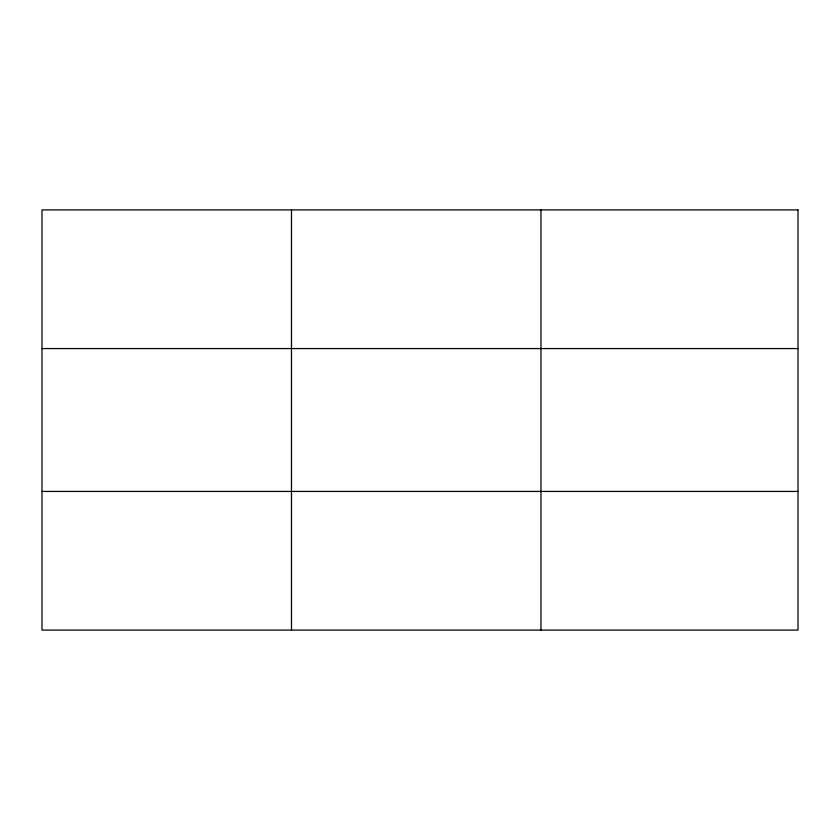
<?xml version="1.0" encoding="UTF-8"?>
<svg xmlns="http://www.w3.org/2000/svg" width="840" height="840" viewBox="0 0 840 840"><rect width="100%" height="100%" fill="white"/><g stroke="black" fill="none" stroke-linecap="round" stroke-linejoin="round"><path stroke-width="1.26" d="M291.48 209.916L291.48 630.084M540.96 209.916L540.96 630.084M42 348.569L798 348.569M42 491.431L798 491.431M798 209.916L798 630.084L42 630.084L42 209.916L798 209.916"/></g></svg>
